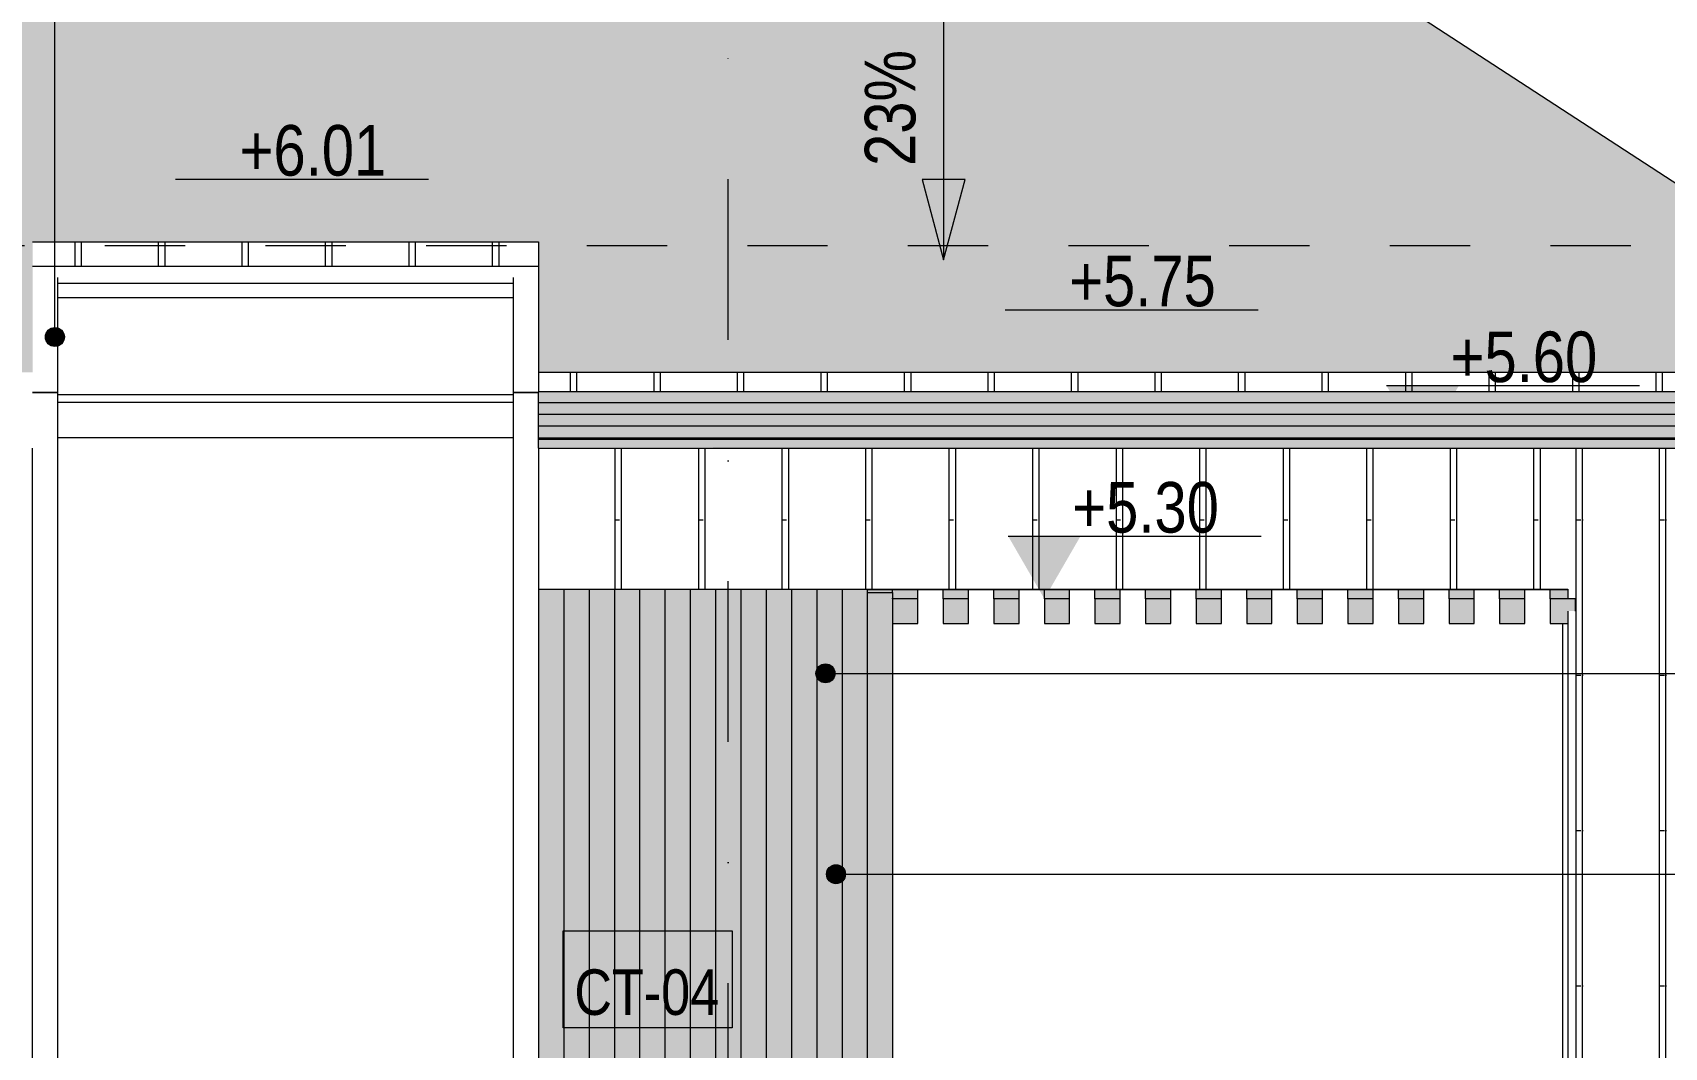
# Model space of a CAD drawing. Header units: centimetres. Extents: x 0 to 25250, y 0 to 2250.
# Drawn here: x 23920.6 to 24243.2, y 1798 to 1998.6 of the extents above; entities that cross this region are included whole.
import ezdxf

# ---------------------------------------------------------------- set-up
doc = ezdxf.new("R2010")
doc.units = ezdxf.units.CM
doc.linetypes.add('24-View-2$0$Dash', pattern=[31.75, 15.875, -15.875])
doc.linetypes.add('24-View-2$0$Dash dot', pattern=[79.375, 31.75, -23.8125, 0, -23.8125])
for name, color, linetype, lineweight in [('A-ANNO-NOTE', 7, 'Continuous', 9), ('A-FLOR-LEVL', 7, 'Continuous', 9), ('A-GLAZ-CURT', 7, 'Continuous', 9), ('A-GLAZ-CWMG', 7, 'Continuous', 9), ('A-ROOF', 7, 'Continuous', 9), ('A-ROOF-OTLN', 7, 'Continuous', 9), ('A-ROOF-PATT', 7, 'Continuous', 9), ('A-WALL', 7, 'Continuous', 9), ('A-WALL-IDEN', 7, 'Continuous', 9), ('A-WALL-PATT', 7, 'Continuous', 9), ('G-ANNO-DIMS', 7, 'Continuous', 9), ('G-ANNO-TEXT', 7, 'Continuous', 9), ('S-GRID', 7, 'Continuous', 9)]:
    doc.layers.add(name, color=color, linetype=linetype, lineweight=lineweight)
doc.styles.add('24-View-2$0$Arial Narrow', font='ARIALN.TTF', dxfattribs={"height": 9.999999999999998})
doc.styles.add('24-View-2$0$Arial Narrow_1', font='ARIALN.TTF', dxfattribs={"height": 8.999999999999995})

# ---------------------------------------------------------------- blocks, each defined once
blk = doc.blocks.new('Rectangular Mullion - TEC_LAMEL-2472078-ИЗТОК')
at = {"layer": 'A-GLAZ-CWMG', "true_color": 0xcfc6ba}
for points in [[(-196.5867556967941, 530.1165034014417), (-196.5867556967941, 531.9006794645888), (-201.5867556967943, 531.9006794645888), (-201.5867556967943, 530.1165034014417)], [(-201.5867556967943, 525.2446530775155), (-196.5867556967941, 525.2446530775155), (-196.5867556967941, 530.1165034014417), (-201.5867556967943, 530.1165034014417), (-201.5867556967943, 527.6805781072699)]]:
    blk.add_hatch(color=9, dxfattribs=at).paths.add_polyline_path(points)
at = {"layer": 'A-GLAZ-CWMG'}
for p, q in [((-201.5867556967944, 531.3235089938221), (-201.5867556967944, 531.9006794645883)), ((-201.5867556967944, 530.1165034014412), (-201.5867556967944, 530.2463385089608)), ((-196.5867556967944, 530.1165034014412), (-201.5867556967944, 530.1165034014412)), ((-201.5867556967944, 530.1165034014412), (-201.5867556967944, 527.6805781072694)), ((-196.5867556967944, 530.1165034014412), (-196.5867556967944, 531.9006794645883)), ((-196.5867556967944, 525.2446530775151), (-196.5867556967944, 530.1165034014412)), ((-201.5867556967944, 525.2446530775151), (-196.5867556967944, 525.2446530775151))]:
    blk.add_line(p, q, dxfattribs=at)
blk = doc.blocks.new('Rectangular Mullion - TEC_LAMEL-V13-ИЗТОК')
at = {"layer": 'A-GLAZ-CWMG', "true_color": 0xcfc6ba}
for points in [[(-186.5867556967937, 530.1165034014417), (-186.5867556967937, 531.900679464589), (-191.5867556967939, 531.9006794645888), (-191.5867556967939, 530.1165034014417)], [(-191.5867556967939, 525.2446530775155), (-186.5867556967937, 525.2446530775155), (-186.5867556967937, 530.1165034014417), (-191.5867556967939, 530.1165034014417)]]:
    blk.add_hatch(color=9, dxfattribs=at).paths.add_polyline_path(points)
at = {"layer": 'A-GLAZ-CWMG'}
for p, q in [((-191.5867556967944, 530.1165034014412), (-191.5867556967944, 531.9006794645883)), ((-186.5867556967944, 530.1165034014412), (-191.5867556967944, 530.1165034014412)), ((-191.5867556967944, 530.1165034014412), (-191.5867556967944, 525.2446530775151)), ((-186.5867556967944, 530.1165034014412), (-186.5867556967944, 531.9006794645883)), ((-186.5867556967944, 525.2446530775151), (-186.5867556967944, 530.1165034014412)), ((-191.5867556967944, 525.2446530775151), (-186.5867556967944, 525.2446530775151))]:
    blk.add_line(p, q, dxfattribs=at)
blk = doc.blocks.new('Rectangular Mullion - TEC_LAMEL-2421341-ИЗТОК')
at = {"layer": 'A-GLAZ-CWMG', "true_color": 0xcfc6ba}
for points in [[(-136.5867556967937, 530.1165034014418), (-136.5867556967937, 531.900679464589), (-141.5867556967939, 531.900679464589), (-141.5867556967939, 530.1165034014418)], [(-141.5867556967939, 525.2446530775156), (-136.5867556967937, 525.2446530775156), (-136.5867556967937, 530.1165034014418), (-141.5867556967939, 530.1165034014418)]]:
    blk.add_hatch(color=9, dxfattribs=at).paths.add_polyline_path(points)
at = {"layer": 'A-GLAZ-CWMG'}
for p, q in [((-141.5867556967944, 530.1165034014412), (-141.5867556967944, 531.9006794645883)), ((-136.5867556967944, 530.1165034014412), (-141.5867556967944, 530.1165034014412)), ((-141.5867556967944, 530.1165034014412), (-141.5867556967944, 525.2446530775151)), ((-136.5867556967944, 530.1165034014412), (-136.5867556967944, 531.9006794645883)), ((-136.5867556967944, 525.2446530775151), (-136.5867556967944, 530.1165034014412)), ((-141.5867556967944, 525.2446530775151), (-136.5867556967944, 525.2446530775151))]:
    blk.add_line(p, q, dxfattribs=at)
blk = doc.blocks.new('Rectangular Mullion - TEC_LAMEL-2421342-ИЗТОК')
at = {"layer": 'A-GLAZ-CWMG', "true_color": 0xcfc6ba}
for points in [[(-126.5867556967937, 530.1165034014415), (-126.5867556967937, 531.9006794645888), (-131.5867556967934, 531.9006794645888), (-131.5867556967934, 530.1165034014415)], [(-131.5867556967934, 525.2446530775154), (-126.5867556967937, 525.2446530775154), (-126.5867556967937, 530.1165034014415), (-131.5867556967934, 530.1165034014415)]]:
    blk.add_hatch(color=9, dxfattribs=at).paths.add_polyline_path(points)
at = {"layer": 'A-GLAZ-CWMG'}
for p, q in [((-131.5867556967944, 530.1165034014412), (-131.5867556967944, 531.9006794645884)), ((-126.5867556967944, 530.1165034014412), (-131.5867556967944, 530.1165034014412)), ((-131.5867556967944, 530.1165034014412), (-131.5867556967944, 525.2446530775151)), ((-126.5867556967944, 530.1165034014412), (-126.5867556967944, 531.9006794645884)), ((-126.5867556967944, 525.2446530775151), (-126.5867556967944, 530.1165034014412)), ((-131.5867556967944, 525.2446530775151), (-126.5867556967944, 525.2446530775151))]:
    blk.add_line(p, q, dxfattribs=at)
blk = doc.blocks.new('Rectangular Mullion - TEC_LAMEL-2421343-ИЗТОК')
at = {"layer": 'A-GLAZ-CWMG', "true_color": 0xcfc6ba}
for points in [[(-116.5867556967941, 530.1165034014418), (-116.5867556967941, 531.900679464589), (-121.5867556967938, 531.900679464589), (-121.5867556967939, 530.1165034014417)], [(-121.5867556967939, 525.2446530775156), (-116.5867556967941, 525.2446530775156), (-116.5867556967941, 530.1165034014418), (-121.5867556967939, 530.1165034014417)]]:
    blk.add_hatch(color=9, dxfattribs=at).paths.add_polyline_path(points)
at = {"layer": 'A-GLAZ-CWMG'}
for p, q in [((-121.5867556967944, 530.1165034014412), (-121.5867556967944, 531.9006794645883)), ((-116.5867556967944, 530.1165034014412), (-121.5867556967944, 530.1165034014412)), ((-121.5867556967944, 530.1165034014412), (-121.5867556967944, 525.2446530775151)), ((-116.5867556967944, 530.1165034014412), (-116.5867556967944, 531.9006794645883)), ((-116.5867556967944, 525.2446530775151), (-116.5867556967944, 530.1165034014412)), ((-121.5867556967944, 525.2446530775151), (-116.5867556967944, 525.2446530775151))]:
    blk.add_line(p, q, dxfattribs=at)
blk = doc.blocks.new('Rectangular Mullion - TEC_LAMEL-2421344-ИЗТОК')
at = {"layer": 'A-GLAZ-CWMG', "true_color": 0xcfc6ba}
for points in [[(-106.5867556967937, 530.1165034014417), (-106.5867556967937, 531.900679464589), (-111.5867556967938, 531.900679464589), (-111.5867556967939, 530.1165034014417)], [(-111.5867556967939, 525.2446530775156), (-106.5867556967937, 525.2446530775156), (-106.5867556967937, 530.1165034014417), (-111.5867556967939, 530.1165034014417)]]:
    blk.add_hatch(color=9, dxfattribs=at).paths.add_polyline_path(points)
at = {"layer": 'A-GLAZ-CWMG'}
for p, q in [((-111.5867556967944, 530.1165034014412), (-111.5867556967944, 531.9006794645884)), ((-106.5867556967944, 530.1165034014412), (-111.5867556967944, 530.1165034014412)), ((-111.5867556967944, 530.1165034014412), (-111.5867556967944, 525.2446530775151)), ((-106.5867556967944, 530.1165034014412), (-106.5867556967944, 531.9006794645883)), ((-106.5867556967944, 525.2446530775151), (-106.5867556967944, 530.1165034014412)), ((-111.5867556967944, 525.2446530775151), (-106.5867556967944, 525.2446530775151))]:
    blk.add_line(p, q, dxfattribs=at)
blk = doc.blocks.new('Rectangular Mullion - TEC_LAMEL-2421345-ИЗТОК')
at = {"layer": 'A-GLAZ-CWMG', "true_color": 0xcfc6ba}
for points in [[(-96.5867556967937, 530.1165034014417), (-96.58675569679367, 531.9006794645887), (-101.5867556967938, 531.9006794645887), (-101.5867556967939, 530.1165034014417)], [(-101.5867556967939, 525.2446530775156), (-96.5867556967937, 525.2446530775156), (-96.5867556967937, 530.1165034014417), (-101.5867556967939, 530.1165034014417)]]:
    blk.add_hatch(color=9, dxfattribs=at).paths.add_polyline_path(points)
at = {"layer": 'A-GLAZ-CWMG'}
for p, q in [((-101.5867556967944, 530.1165034014412), (-101.5867556967944, 531.9006794645883)), ((-96.58675569679443, 530.1165034014412), (-101.5867556967944, 530.1165034014412)), ((-101.5867556967944, 530.1165034014412), (-101.5867556967944, 525.2446530775151)), ((-96.58675569679443, 530.1165034014412), (-96.5867556967944, 531.9006794645883)), ((-96.58675569679443, 525.2446530775151), (-96.58675569679443, 530.1165034014412)), ((-101.5867556967944, 525.2446530775151), (-96.58675569679443, 525.2446530775151))]:
    blk.add_line(p, q, dxfattribs=at)
blk = doc.blocks.new('Rectangular Mullion - TEC_LAMEL-2421346-ИЗТОК')
at = {"layer": 'A-GLAZ-CWMG', "true_color": 0xcfc6ba}
for points in [[(-86.5867556967937, 530.1165034014418), (-86.58675569679367, 531.9006794645891), (-91.58675569679383, 531.9006794645891), (-91.58675569679386, 530.1165034014418)], [(-91.58675569679386, 525.2446530775157), (-86.5867556967937, 525.2446530775157), (-86.5867556967937, 530.1165034014418), (-91.58675569679386, 530.1165034014418)]]:
    blk.add_hatch(color=9, dxfattribs=at).paths.add_polyline_path(points)
at = {"layer": 'A-GLAZ-CWMG'}
for p, q in [((-91.58675569679443, 530.1165034014413), (-91.5867556967944, 531.9006794645884)), ((-86.58675569679443, 530.1165034014413), (-91.58675569679443, 530.1165034014413)), ((-91.58675569679443, 530.1165034014413), (-91.58675569679443, 525.2446530775152)), ((-86.58675569679443, 530.1165034014413), (-86.5867556967944, 531.9006794645884)), ((-86.58675569679443, 525.2446530775152), (-86.58675569679443, 530.1165034014413)), ((-91.58675569679443, 525.2446530775152), (-86.58675569679443, 525.2446530775152))]:
    blk.add_line(p, q, dxfattribs=at)
blk = doc.blocks.new('Rectangular Mullion - TEC_LAMEL-2421347-ИЗТОК')
at = {"layer": 'A-GLAZ-CWMG', "true_color": 0xcfc6ba}
for points in [[(-76.58675569679413, 530.1165034014416), (-76.5867556967941, 531.9006794645888), (-81.58675569679427, 531.900679464589), (-81.5867556967943, 530.1165034014416)], [(-81.5867556967943, 525.2446530775155), (-76.58675569679413, 525.2446530775155), (-76.58675569679413, 530.1165034014416), (-81.5867556967943, 530.1165034014416)]]:
    blk.add_hatch(color=9, dxfattribs=at).paths.add_polyline_path(points)
at = {"layer": 'A-GLAZ-CWMG'}
for p, q in [((-81.58675569679443, 530.1165034014412), (-81.5867556967944, 531.9006794645884)), ((-76.58675569679443, 530.1165034014412), (-81.58675569679443, 530.1165034014412)), ((-81.58675569679443, 530.1165034014412), (-81.58675569679443, 525.2446530775151)), ((-76.58675569679443, 530.1165034014412), (-76.5867556967944, 531.9006794645884)), ((-76.58675569679443, 525.2446530775151), (-76.58675569679443, 530.1165034014412)), ((-81.58675569679443, 525.2446530775151), (-76.58675569679443, 525.2446530775151))]:
    blk.add_line(p, q, dxfattribs=at)
blk = doc.blocks.new('Rectangular Mullion - TEC_LAMEL-2472079-ИЗТОК')
at = {"layer": 'A-GLAZ-CWMG', "true_color": 0xcfc6ba}
for points in [[(-66.58675569679413, 530.1165034014417), (-66.58675569679413, 530.2463385089613), (-68.08675572731678, 530.2463385089613), (-68.08675572731676, 531.900679464589), (-71.58675569679383, 531.900679464589), (-71.58675569679386, 530.1165034014418), (-71.08535651049397, 530.1165034014418)], [(-71.58675569679386, 525.2446530775157), (-68.08675572731678, 525.2446530775156), (-68.08675572731678, 527.6805782394949), (-66.58675569679413, 527.6805782394952), (-66.58675569679413, 530.1165034014417), (-71.58675569679386, 530.1165034014418)]]:
    blk.add_hatch(color=9, dxfattribs=at).paths.add_polyline_path(points)
at = {"layer": 'A-GLAZ-CWMG'}
for p, q in [((-71.58675569679443, 530.1165034014412), (-71.5867556967944, 531.9006794645883)), ((-66.58675569679443, 530.1165034014412), (-71.58675569679443, 530.1165034014412)), ((-71.58675569679443, 530.1165034014412), (-71.58675569679443, 525.2446530775151)), ((-66.58675569679443, 530.1165034014412), (-66.58675569679443, 530.2463385089608)), ((-66.58675569679443, 527.6805782394946), (-66.58675569679443, 530.1165034014412)), ((-71.58675569679443, 525.2446530775151), (-68.08675572731721, 525.2446530775151))]:
    blk.add_line(p, q, dxfattribs=at)
blk = doc.blocks.new('Rectangular Mullion - TEC_LAMEL-2375260-ИЗТОК')
at = {"layer": 'A-GLAZ-CWMG', "true_color": 0xcfc6ba}
blk.add_hatch(color=9, dxfattribs=at).paths.add_polyline_path([(-201.586755727318, 300.0000000000002), (-201.586755727318, 531.3235089938224), (-206.5867557273182, 531.3235089938224), (-206.5867557273182, 300.0000000000002), (-202.0916878711797, 300.0000000000002)])
at = {"layer": 'A-GLAZ-CWMG'}
for p, q in [((-206.5867557273183, 531.3235089938221), (-201.5867557273183, 531.3235089938221)), ((-206.5867557273183, 531.3235089938221), (-206.5867557273183, 300)), ((-201.5867557273183, 531.3235089938221), (-201.5867557273183, 530.2463385160082)), ((-201.5867557273183, 527.6805781072693), (-201.5867557273183, 300)), ((-201.5867557273183, 300), (-206.5867557273183, 300))]:
    blk.add_line(p, q, dxfattribs=at)
blk = doc.blocks.new('Rectangular Mullion - TEC_LAMEL-2375261-ИЗТОК')
at = {"layer": 'A-GLAZ-CWMG', "true_color": 0xcfc6ba}
blk.add_hatch(color=9, dxfattribs=at).paths.add_polyline_path([(-202.1371638501082, 531.3235089938224), (-201.5867557273184, 531.3235089938224), (-201.5867557273184, 531.9006794645887), (-206.5867557273185, 531.9006794645887), (-206.5867557273185, 531.3235089938224)])
blk = doc.blocks.new('Rectangular Mullion - TEC_LAMEL-2372754-ИЗТОК')
at = {"layer": 'A-GLAZ-CWMG', "true_color": 0xcfc6ba}
blk.add_hatch(color=9, dxfattribs=at).paths.add_polyline_path([(-206.5867558476001, 9.999999999999783), (-206.5867558476001, 532.0000000000006), (-211.5867558476003, 532.0000000000006), (-211.5867558476003, 9.999999999999783), (-208.330084602641, 9.999999999999783)])
at = {"layer": 'A-GLAZ-CWMG'}
for p, q in [((-211.5867558476004, 532), (-206.5867558476004, 532)), ((-211.5867558476004, 532), (-211.5867558476004, 10)), ((-206.5867558476004, 532), (-206.5867558476004, 10))]:
    blk.add_line(p, q, dxfattribs=at)
blk = doc.blocks.new('System Panel - Glazed-2432445-ИЗТОК')
at = {"layer": 'A-GLAZ-CURT'}
blk.add_line((-276.5867557273098, 589.6103335261432), (-366.5867557273165, 589.6103335261437), dxfattribs=at)
blk = doc.blocks.new('L Corner Mullion - L Mullion 1-2432467-ИЗТОК')
at = {"layer": 'A-GLAZ-CWMG'}
for p, q in [((-276.5867557273065, 570.4791940385616), (-366.5867557273158, 570.4791940385621)), ((-276.5867557273068, 568.9071033965487), (-366.5867557273161, 568.9071033965492)), ((-276.5867557273068, 561.9185136048792), (-366.5867557273161, 561.9185136048798))]:
    blk.add_line(p, q, dxfattribs=at)
blk = doc.blocks.new('Rectangular Mullion - TEC_DOGRAMA_TERASI_EX-2432438-ИЗТОК')
at = {"layer": 'A-GLAZ-CWMG'}
for p, q in [((-366.5867557273173, 592.5334437204993), (-366.5867557273172, 593.6581989922187)), ((-276.5867557273107, 593.6581989922182), (-276.5867557273108, 592.5334437204989)), ((-366.5867557273173, 592.5334437204993), (-276.5867557273108, 592.5334437204989))]:
    blk.add_line(p, q, dxfattribs=at)
blk = doc.blocks.new('Rectangular Mullion - TEC_DOGRAMA_TERASI_EX-2432465-ИЗТОК')
at = {"layer": 'A-GLAZ-CWMG'}
for p, q in [((-276.5867557273099, 593.6581989922191), (-276.5867557273065, 570.8956931882186)), ((-276.5867557273065, 570.8956931882186), (-271.5867559544112, 570.8956931882187))]:
    blk.add_line(p, q, dxfattribs=at)
blk = doc.blocks.new('Rectangular Mullion - TEC_DOGRAMA_TERASI_EX-2432466-ИЗТОК')
at = {"layer": 'A-GLAZ-CWMG'}
for p, q in [((-366.586755727316, 570.8956931882191), (-366.5867557273165, 593.6581989922194)), ((-371.586755727316, 570.8956931882191), (-366.586755727316, 570.8956931882191))]:
    blk.add_line(p, q, dxfattribs=at)
blk = doc.blocks.new('Rectangular Mullion - TEC_DOGRAMA_TERASI_EX-2432468-ИЗТОК')
at = {"layer": 'A-GLAZ-CWMG'}
for p, q in [((-271.5867559544112, 570.8956931882201), (-276.5867557273073, 570.8956931882193)), ((-276.5867557273073, 570.8956931882193), (-276.5867557272765, 322.0000000000002))]:
    blk.add_line(p, q, dxfattribs=at)
blk = doc.blocks.new('Rectangular Mullion - TEC_DOGRAMA_TERASI_EX-2432469-ИЗТОК')
at = {"layer": 'A-GLAZ-CWMG'}
for p, q in [((-366.5867557273162, 570.8956931882193), (-371.5867557273162, 570.8956931882192)), ((-366.586755727317, 322.0000000000002), (-366.5867557273162, 570.8956931882193))]:
    blk.add_line(p, q, dxfattribs=at)
blk = doc.blocks.new('Spot Elevations - ELEVATION_PROJECT-150941-ИЗТОК')
at = {"layer": 'A-ANNO-NOTE'}
blk.add_hatch(color=256, dxfattribs=at).paths.add_polyline_path([(-1102.751704282042, 748.1659504680367), (-1088.441270330344, 748.1659504680366), (-1095.596487306193, 735.7727511266868)])
blk.add_line((-1102.751704282042, 748.1659504680367), (-1052.751704282042, 748.1659504680365), dxfattribs=at)

msp = doc.modelspace()

# ---------------------------------------------------------------- hatches: boundary and pattern name
at = {"layer": 'A-ROOF-PATT', "true_color": 0x8b8b8b}
h = msp.add_hatch(dxfattribs=at)
h.set_pattern_fill('FP2_17', color=252, style=0, pattern_type=2)
h.set_pattern_definition([(0, (21664.58906137185, 2328.148239899185), (16.51, 6.907999999999999), [0.8382, -15.672]), (90, (21648.07906137185, 2328.148239899185), (-16.51, 6.908), [6.907999999999999, 0]), (90, (21649.34906137185, 2328.148239899185), (-16.51, 6.908), [6.907999999999999, 0])])
h.paths.add_polyline_path([(23734.52575980738, 1931.434655043264), (23920.61930541744, 1931.434655043264), (23920.61930541744, 1957.26991969847), (24020.61930541744, 1957.26991969847), (24020.61930541744, 1931.434655043264), (24302.68616814516, 1931.434655043264), (24150.44292490205, 2030.707977227255), (23648.61930564453, 2030.707977227255), (23648.61930564453, 2042.251386783534), (23365.61930564453, 2042.251386783534), (23365.61930564453, 2027.244954360372), (23329.61930564453, 2027.244954360372), (23329.61930564453, 2042.251386783534), (23035.61930564452, 2042.251386783534), (23035.61930564453, 1952.21279224457), (23390.61930541744, 1952.21279224457), (23390.61930541744, 1982.623078712745), (23525.61930564453, 1982.623078712745), (23525.61930564453, 1931.434655043264), (23728.28736307592, 1931.434655043264)])
h = msp.add_hatch(dxfattribs=at)
h.set_pattern_fill('FP2_18', color=252, style=0, pattern_type=2)
h.set_pattern_definition([(0, (24308.71606137185, 1585.679239899185), (16.51, 29.922), [0.8382, -15.672]), (90, (24292.20606137185, 1585.679239899185), (-16.51, 29.922), [29.922, 0]), (90, (24293.47606137185, 1585.679239899185), (-16.51, 29.922), [29.922, 0])])
h.paths.add_polyline_path([(24020.61930541744, 1952.398069374544), (24020.61930541744, 1957.26991969847), (23920.61930541744, 1957.26991969847), (23920.61930541744, 1952.398069374544), (24012.00686026403, 1952.398069374544)])
h = msp.add_hatch(dxfattribs=at)
h.set_pattern_fill('FP2_16', color=252, style=0, pattern_type=2)
h.set_pattern_definition([(0, (24357.12906137185, 1881.557239899185), (16.51, 30.709), [0.8382, -15.672]), (90, (24340.61906137185, 1881.557239899185), (-16.51, 30.709), [30.709, 0]), (90, (24341.88906137185, 1881.557239899185), (-16.51, 30.709), [30.709, 0])])
h.paths.add_polyline_path([(24295.98146563889, 1927.625119536862), (24302.68616814516, 1927.625119536862), (24302.68616814516, 1931.434655043264), (24020.61930541744, 1931.434655043264), (24020.61930541744, 1927.625119536862), (24283.50467217597, 1927.625119536862)])
h.paths.add_polyline_path([(23528.65866766916, 1927.625119536862), (23920.61930541744, 1927.625119536862), (23920.61930541744, 1931.434655043264), (23525.61930564453, 1931.434655043264), (23525.61930564453, 1927.625119536862)])
at = {"layer": 'A-ROOF-PATT', "lineweight": 5, "true_color": 0xc0c0c0}
for points in [[(24020.61930541744, 1927.364584030461), (24302.68616814516, 1927.364584030461), (24302.68616814516, 1927.625119536862), (24020.61930541744, 1927.590214397592), (24020.61930541744, 1927.432015581443)], [(24140.02154735236, 1925.679835485639), (24302.68616814516, 1925.679835485639), (24302.68616814516, 1927.364584030461), (24020.61930541744, 1927.364584030461), (24020.61930541744, 1925.679835485639), (24133.7831506209, 1925.679835485639)], [(24295.98146563889, 1925.479835485639), (24302.68616814516, 1925.506630404882), (24302.68616814516, 1925.679835485639), (24020.61930541744, 1925.628071676619), (24020.61930541744, 1925.479835485639), (24283.50467217597, 1925.479835485639)], [(24020.61930541744, 1923.135015928013), (24302.68616814516, 1923.135015928013), (24302.68616814516, 1925.479835485639), (24020.61930541744, 1925.479835485639), (24020.61930541744, 1923.801476418777)], [(24020.61930541744, 1920.803223145708), (24302.68616814516, 1920.803223145708), (24302.68616814516, 1923.135015928013), (24020.61930541744, 1923.135015928013), (24020.61930541744, 1921.027994470091)], [(24302.68616814516, 1918.458403588083), (24302.68616814516, 1920.803223145708), (24020.61930541744, 1920.803223145708), (24020.61930541744, 1918.458403588083), (24295.98146563889, 1918.458403588083)], [(24020.61930541744, 1918.197868081681), (24302.68616814516, 1918.197868081681), (24302.68616814516, 1918.458403588083), (24020.61930541744, 1918.436664543887), (24020.61930541744, 1918.274014188458)], [(24121.30635715798, 1916.634655043265), (24302.68616814516, 1916.634655043265), (24302.68616814516, 1918.197868081681), (24020.61930541744, 1918.197868081681), (24020.61930541744, 1916.634655043265), (24108.82956369505, 1916.634655043265)], [(24295.98146563889, 1916.434655043264), (24302.68616814516, 1916.461449962507), (24302.68616814516, 1916.634655043265), (24020.61930541744, 1916.582891234244), (24020.61930541744, 1916.434655043264), (24271.02787871304, 1916.434655043264)]]:
    msp.add_hatch(color=9, dxfattribs=at).paths.add_polyline_path(points)
at = {"layer": 'A-WALL-PATT', "true_color": 0x8b8b8b}
h = msp.add_hatch(dxfattribs=at)
h.set_pattern_fill('FP2_26', color=252, style=0, pattern_type=2)
h.set_pattern_definition([(0, (22814.02906137185, 1656.557239899185), (16.51, 30.709), [0.8382, -15.672]), (90, (22797.51906137185, 1656.557239899185), (-16.51, 30.709), [30.709, 0]), (90, (22798.78906137185, 1656.557239899185), (-16.51, 30.709), [30.709, 0])])
h.paths.add_polyline_path([(24020.61930541744, 1888.557239899185), (24224.11930564453, 1888.557239899185), (24224.11930564453, 1916.434655043264), (24020.61930541744, 1916.434655043264), (24020.61930541744, 1903.396951950865)])
h = msp.add_hatch(dxfattribs=at)
h.set_pattern_fill('FP2_24', color=252, style=0, pattern_type=2)
h.set_pattern_definition([(0, (14616.88206137185, 1656.557239899185), (16.51, 30.709), [0.8382, -15.672]), (90, (14600.37206137185, 1656.557239899185), (-16.51, 30.709), [30.709, 0]), (90, (14601.64206137185, 1656.557239899185), (-16.51, 30.709), [30.709, 0])])
h.paths.add_polyline_path([(24224.11930564453, 1656.557239899185), (24302.68616814522, 1656.557239899185), (24302.68616814522, 1916.434655043264), (24224.11930564453, 1916.434655043264), (24224.11930564453, 1886.803578408146), (24225.61930567506, 1886.803578408146), (24225.58207898738, 1884.23781813868), (24224.11930564453, 1884.23781813868), (24224.11930564453, 1677.719607704763)])
at = {"layer": 'A-WALL-PATT', "lineweight": 5, "true_color": 0x787878}
h = msp.add_hatch(color=8, dxfattribs=at)
h.paths.add_polyline_path([(23530.61930564453, 1656.557239899185), (23535.61930564453, 1656.557239899185), (23535.61930564453, 1888.557239899185), (23530.61930564453, 1888.557239899185), (23530.61930564453, 1663.614773689382)])
h.paths.add_polyline_path([(23540.61930564453, 1656.557239899185), (23545.61930564453, 1656.557239899185), (23545.61930564453, 1888.557239899185), (23540.61930564453, 1888.557239899185), (23540.61930564453, 1663.614773689382)])
h.paths.add_polyline_path([(23700.61930564453, 1656.557239899185), (23705.61930564453, 1656.557239899185), (23705.61930564453, 1888.557239899185), (23700.61930564453, 1888.557239899185), (23700.61930564453, 1663.614773689382)])
h.paths.add_polyline_path([(23695.61930564453, 1656.557239899185), (23695.61930564453, 1888.557239899185), (23690.61930564453, 1888.557239899185), (23690.61930564453, 1656.557239899185)])
h.paths.add_polyline_path([(23685.61930564453, 1656.557239899185), (23685.61930564453, 1888.557239899185), (23680.61930564453, 1888.557239899185), (23680.61930564453, 1656.557239899185)])
h.paths.add_polyline_path([(23675.61930564453, 1656.557239899185), (23675.61930564453, 1888.557239899185), (23670.61930564453, 1888.557239899185), (23670.61930564453, 1656.557239899185), (23672.14179249277, 1656.557239899185)])
h.paths.add_polyline_path([(23555.61930564453, 1656.557239899185), (23555.61930564453, 1888.557239899185), (23550.61930564453, 1888.557239899185), (23550.61930564453, 1656.557239899185)])
h.paths.add_polyline_path([(23560.61930564453, 1656.557239899185), (23565.61930564453, 1656.557239899185), (23565.61930564453, 1888.557239899185), (23560.61930564453, 1888.557239899185), (23560.61930564453, 1663.614773689382)])
h.paths.add_polyline_path([(23570.61930564453, 1656.557239899185), (23575.61930564453, 1656.557239899185), (23575.61930564453, 1888.557239899185), (23570.61930564453, 1888.557239899185), (23570.61930564453, 1663.614773689382)])
h.paths.add_polyline_path([(23665.61930564453, 1656.557239899185), (23665.61930564453, 1888.557239899185), (23660.61930564453, 1888.557239899185), (23660.61930564453, 1656.557239899185)])
h.paths.add_polyline_path([(23650.61930564453, 1656.557239899185), (23655.61930564453, 1656.557239899185), (23655.61930564453, 1888.557239899185), (23650.61930564453, 1888.557239899185), (23650.61930564453, 1661.127856228764)])
h.paths.add_polyline_path([(23645.61930564453, 1656.557239899185), (23645.61930564453, 1888.557239899185), (23640.61930564453, 1888.557239899185), (23640.61930564453, 1656.557239899185)])
h.paths.add_polyline_path([(23635.61930564453, 1656.557239899185), (23635.61930564453, 1888.557239899185), (23630.61930564453, 1888.557239899185), (23630.61930564453, 1656.557239899185)])
h.paths.add_polyline_path([(23625.61930564453, 1656.557239899185), (23625.61930564453, 1888.557239899185), (23620.61930564453, 1888.557239899185), (23620.61930564453, 1656.557239899185), (23622.23461864108, 1656.557239899185)])
h.paths.add_polyline_path([(23615.61930564453, 1656.557239899185), (23615.61930564453, 1888.557239899185), (23610.61930564453, 1888.557239899185), (23610.61930564453, 1656.557239899185)])
h.paths.add_polyline_path([(23600.61930564453, 1656.557239899185), (23605.61930564453, 1656.557239899185), (23605.61930564453, 1888.557239899185), (23600.61930564453, 1888.557239899185), (23600.61930564453, 1658.271221022777)])
h.paths.add_polyline_path([(23715.61930564453, 1656.557239899185), (23715.61930564453, 1888.557239899185), (23710.61930564453, 1888.557239899185), (23710.61930564453, 1656.557239899185)])
h.paths.add_polyline_path([(23720.61930564453, 1656.557239899185), (23730.61930541744, 1656.557239899185), (23730.61930541744, 1888.557239899185), (23720.61930564453, 1888.557239899185), (23720.61930564453, 1663.614773689382)])
h.paths.add_polyline_path([(23920.61930564453, 1656.557239899185), (24020.61930552425, 1656.557239899185), (24020.61930552425, 1676.553686341093), (23920.61930564453, 1676.553686341093), (23920.61930564453, 1663.614773689382)])
h.paths.add_polyline_path([(23580.61930564453, 1656.557239899185), (23585.61930564453, 1656.557239899185), (23585.61930564453, 1888.557239899185), (23580.61930564453, 1888.557239899185), (23580.61930564453, 1657.128566940382)])
h.paths.add_polyline_path([(23590.61930564453, 1656.557239899185), (23595.61930564453, 1656.557239899185), (23595.61930564453, 1888.557239899185), (23590.61930564453, 1888.557239899185), (23590.61930564453, 1657.69989398158)])
h.paths.add_polyline_path([(24030.61930552425, 1656.557239899185), (24030.61930552425, 1888.557239899185), (24025.61930552425, 1888.557239899185), (24025.61930552425, 1656.557239899185)])
h.paths.add_polyline_path([(24035.61930552425, 1656.557239899185), (24040.61930552425, 1656.562356681691), (24040.61930552425, 1888.557239899185), (24035.61930552425, 1888.557239899185), (24035.61930552425, 1656.562356681691)])
h = msp.add_hatch(color=8, dxfattribs=at)
h.paths.add_polyline_path([(24045.61930564457, 1656.557239899185), (24050.61930552425, 1656.557239899185), (24050.61930552425, 1888.557239899185), (24045.61930564457, 1888.557239899185), (24045.61930564457, 1656.562356681691)])
h.paths.add_polyline_path([(24080.61930552425, 1656.557239899185), (24080.61930552425, 1888.557239899185), (24075.61930552425, 1888.557239899185), (24075.61930552425, 1656.557239899185)])
h.paths.add_polyline_path([(24070.61930552425, 1656.557239899185), (24070.61930552425, 1888.557239899185), (24065.61930552425, 1888.557239899185), (24065.61930552425, 1656.557239899185)])
h.paths.add_polyline_path([(24055.61930552425, 1656.557239899185), (24060.61930552425, 1656.557239899185), (24060.61930552425, 1888.557239899185), (24055.61930552425, 1888.557239899185), (24055.61930552425, 1663.614773689382)])
at = {"layer": 'G-ANNO-DIMS'}
msp.add_hatch(color=256, dxfattribs=at).paths.add_polyline_path([(24100.71046594792, 1953.729440530721), (24104.96415937777, 1969.604440530721), (24096.45677251808, 1969.604440530721)])
at = {"layer": 'G-ANNO-TEXT'}
h = msp.add_hatch(color=256, dxfattribs=at)
edge = h.paths.add_edge_path()
edge.add_arc((23925.01932116066, 1938.444852362733), 1.875, 0, 360)
h = msp.add_hatch(color=256, dxfattribs=at)
edge = h.paths.add_edge_path()
edge.add_arc((24077.34560395624, 1871.920594903221), 1.875, 0, 360)
h = msp.add_hatch(color=256, dxfattribs=at)
edge = h.paths.add_edge_path()
edge.add_arc((24079.43059622029, 1832.197226348568), 1.875, 0, 360)

# ---------------------------------------------------------------- linework, layer by layer
at = {"layer": 'A-FLOR-LEVL', "linetype": '24-View-2$0$Dash'}
msp.add_line((22918.90578867697, 1956.557239899185), (24452.98153889264, 1956.557239899185), dxfattribs=at)
at = {"layer": 'A-ROOF'}
for p, q in [((24302.68616814516, 1931.434655043264), (24150.44292490205, 2030.707977227255)), ((23920.61930541744, 1957.269919698469), (24020.61930541744, 1957.269919698469)), ((24020.61930541744, 1957.26991969847), (24020.61930541744, 1927.625119536861)), ((24020.61930541744, 1952.398069374543), (23920.61930541744, 1952.398069374543)), ((24302.68616814516, 1931.434655043264), (24020.61930541744, 1931.434655043264)), ((24224.11930564453, 1888.457919363773), (24085.61930564458, 1888.457919363773))]:
    msp.add_line(p, q, dxfattribs=at)
at = {"layer": 'A-ROOF-OTLN'}
for p, q in [((24302.68616814516, 1927.625119536862), (24020.61930541744, 1927.625119536862)), ((24020.61930541744, 1916.434655043264), (24020.61930541744, 1927.625119536861)), ((24020.61930541744, 1925.479835485639), (24302.68616814516, 1925.479835485639)), ((24302.68616814516, 1923.135015928013), (24020.61930541744, 1923.135015928013)), ((24302.68616814516, 1920.803223145707), (24020.61930541744, 1920.803223145707)), ((24302.68616814516, 1918.458403588083), (24020.61930541744, 1918.458403588083)), ((24302.68616814516, 1918.197868081681), (24020.61930541744, 1918.197868081681)), ((24020.61930541744, 1916.434655043264), (24302.68616814516, 1916.434655043264))]:
    msp.add_line(p, q, dxfattribs=at)
at = {"layer": 'A-WALL'}
for p, q in [((23920.61930564453, 1356.557239899185), (23920.61930564453, 1916.441469878006)), ((24020.61930541744, 1916.434655043264), (24020.61930541744, 1888.557239899185)), ((24020.61930541744, 1888.557239899185), (24224.11930564453, 1888.557239899185)), ((24224.11930564453, 1888.557239899185), (24224.11930564453, 1886.803578408146)), ((24224.11930564453, 1884.237818138679), (24224.11930564453, 1361.557239899185)), ((24223.10981943946, 1683.557239899185), (24223.10981943946, 1881.8018929767))]:
    msp.add_line(p, q, dxfattribs=at)
at = {"layer": 'A-WALL-IDEN', "flags": 128}
msp.add_lwpolyline([(24025.47113341507, 1821.005210684376), (24058.92113341507, 1821.005210684376), (24058.92113341507, 1801.805210684376), (24025.47113341507, 1801.805210684376)], close=True, dxfattribs=at)
at = {"layer": 'G-ANNO-DIMS'}
for p, q in [((24100.71046594792, 2013.729440530721), (24100.71046594792, 1953.729440530721)), ((24104.96415937777, 1969.604440530721), (24096.45677251808, 1969.604440530721)), ((24096.45677251808, 1969.604440530721), (24100.71046594792, 1953.729440530721)), ((24100.71046594792, 1953.729440530721), (24104.96415937777, 1969.604440530721))]:
    msp.add_line(p, q, dxfattribs=at)
at = {"layer": 'G-ANNO-TEXT'}
for p, q in [((23925.01932116066, 1938.444852362733), (23925.01932116066, 2167.759446844201)), ((24077.34560395624, 1871.920594903221), (24315.28113542935, 1871.920594903221)), ((24079.43059622029, 1832.197226348568), (24315.28113542935, 1832.197226348568))]:
    msp.add_line(p, q, dxfattribs=at)
for centre in [(23925.01932116066, 1938.444852362733), (24077.34560395624, 1871.920594903221), (24079.43059622029, 1832.197226348568)]:
    msp.add_circle(centre, 1.875, dxfattribs=at)
at = {"layer": 'S-GRID', "color": 1, "linetype": '24-View-2$0$Dash dot', "lineweight": 18, "true_color": 0xff0000}
msp.add_line((24058.11930564453, 1381.557239899185), (24058.11930564453, 2007.061818371517), dxfattribs=at)

# ---------------------------------------------------------------- block references
at = {"layer": 'A-GLAZ-CURT'}
msp.add_blockref('System Panel - Glazed-2432445-ИЗТОК', (24292.20606137185, 1356.557239899185), dxfattribs=at)
at = {"layer": 'A-GLAZ-CWMG'}
for name, p in [('Rectangular Mullion - TEC_DOGRAMA_TERASI_EX-2432466-ИЗТОК', (24292.20606137185, 1356.557239899185)), ('Rectangular Mullion - TEC_DOGRAMA_TERASI_EX-2432438-ИЗТОК', (24292.20606137185, 1356.557239899185)), ('Rectangular Mullion - TEC_DOGRAMA_TERASI_EX-2432465-ИЗТОК', (24292.20606137185, 1356.557239899185)), ('Rectangular Mullion - TEC_DOGRAMA_TERASI_EX-2432469-ИЗТОК', (24292.20606137185, 1356.557239899185)), ('L Corner Mullion - L Mullion 1-2432467-ИЗТОК', (24292.20606137185, 1356.557239899185)), ('Rectangular Mullion - TEC_DOGRAMA_TERASI_EX-2432468-ИЗТОК', (24292.20606137185, 1356.557239899185)), ('Rectangular Mullion - TEC_LAMEL-2372754-ИЗТОК', (24232.20606137185, 1356.557239899185)), ('Rectangular Mullion - TEC_LAMEL-2372754-ИЗТОК', (24242.20606137185, 1356.557239899185)), ('Rectangular Mullion - TEC_LAMEL-2372754-ИЗТОК', (24252.20606137185, 1356.557239899185)), ('Rectangular Mullion - TEC_LAMEL-2372754-ИЗТОК', (24262.20606137185, 1356.557239899185)), ('Rectangular Mullion - TEC_LAMEL-2372754-ИЗТОК', (24272.20606137185, 1356.557239899185)), ('Rectangular Mullion - TEC_LAMEL-2372754-ИЗТОК', (24282.20606137185, 1356.557239899185)), ('Rectangular Mullion - TEC_LAMEL-2372754-ИЗТОК', (24292.20606137185, 1356.557239899185)), ('Rectangular Mullion - TEC_LAMEL-2375261-ИЗТОК', (24292.20606137185, 1356.557239899185)), ('Rectangular Mullion - TEC_LAMEL-2375260-ИЗТОК', (24292.20606137185, 1356.557239899185)), ('Rectangular Mullion - TEC_LAMEL-2472078-ИЗТОК', (24292.20606137185, 1356.557239899185)), ('Rectangular Mullion - TEC_LAMEL-V13-ИЗТОК', (24292.20606137185, 1356.557239899185)), ('Rectangular Mullion - TEC_LAMEL-V13-ИЗТОК', (24302.20606137185, 1356.557239899185)), ('Rectangular Mullion - TEC_LAMEL-V13-ИЗТОК', (24312.20606137185, 1356.557239899185)), ('Rectangular Mullion - TEC_LAMEL-V13-ИЗТОК', (24322.20606137185, 1356.557239899185)), ('Rectangular Mullion - TEC_LAMEL-V13-ИЗТОК', (24332.20606137185, 1356.557239899185)), ('Rectangular Mullion - TEC_LAMEL-2421341-ИЗТОК', (24292.20606137185, 1356.557239899185)), ('Rectangular Mullion - TEC_LAMEL-2421342-ИЗТОК', (24292.20606137185, 1356.557239899185)), ('Rectangular Mullion - TEC_LAMEL-2421343-ИЗТОК', (24292.20606137185, 1356.557239899185)), ('Rectangular Mullion - TEC_LAMEL-2421344-ИЗТОК', (24292.20606137185, 1356.557239899185)), ('Rectangular Mullion - TEC_LAMEL-2421345-ИЗТОК', (24292.20606137185, 1356.557239899185)), ('Rectangular Mullion - TEC_LAMEL-2421346-ИЗТОК', (24292.20606137185, 1356.557239899185)), ('Rectangular Mullion - TEC_LAMEL-2421347-ИЗТОК', (24292.20606137185, 1356.557239899185)), ('Rectangular Mullion - TEC_LAMEL-2472079-ИЗТОК', (24292.20606137185, 1356.557239899185))]:
    msp.add_blockref(name, p, dxfattribs=at)
at = {"layer": 'G-ANNO-DIMS'}
for p in [(25051.61096538537, 1221.497168571782), (25215.61013023045, 1195.661903916576), (25291.00811104965, 1180.661903916576), (25216.21579298125, 1150.900992173939)]:
    msp.add_blockref('Spot Elevations - ELEVATION_PROJECT-150941-ИЗТОК', p, dxfattribs=at)

# ---------------------------------------------------------------- texts
at = {"layer": 'A-WALL-IDEN', "insert": (24042.02113341507, 1808.813669548803), "char_height": 8.999999999999995, "width": 28.44999999999998, "attachment_point": 5, "line_spacing_factor": 0.9491888760139049, "style": '24-View-2$0$Arial Narrow_1'}
msp.add_mtext('\\pt25.00002,50.00004,74.99997,99.99999,125.00001,150.00003,174.99996,199.99998,225,250.00002,275.00004,299.99997,324.99999,350.00001,375.00003,399.99996,424.99998,450,475.00002,500.00004,524.99997,549.99999,575.00001,600.00003,624.99996,649.99998,675,700.00002,725.00004,749.99997,774.99999,800.00001;{\\fArial Narrow|b0|i0|c204|p34;СТ}-04', dxfattribs=at)
at = {"layer": 'G-ANNO-DIMS', "insert": (24085.12392809098, 1972.267716114928), "char_height": 9.999999999999998, "width": 27.50813859790491, "attachment_point": 1, "rotation": 90, "line_spacing_factor": 0.9746961653507236, "style": '24-View-2$0$Arial Narrow'}
msp.add_mtext('23%', dxfattribs=at)
at = {"layer": 'G-ANNO-DIMS', "char_height": 9.999999999999998, "width": 34.7535858178888, "attachment_point": 1, "line_spacing_factor": 0.9746961653507236, "style": '24-View-2$0$Arial Narrow'}
for s, insert in [('+6.01', (23961.53381732172, 1980.356457555414)), ('+5.75', (24125.5329821668, 1954.521192900208)), ('+5.60', (24200.930962986, 1939.521192900208)), ('+5.30', (24126.1386449176, 1909.76028115757))]:
    msp.add_mtext(s, dxfattribs=dict(at, insert=insert))

doc.saveas('drawing.dxf')
